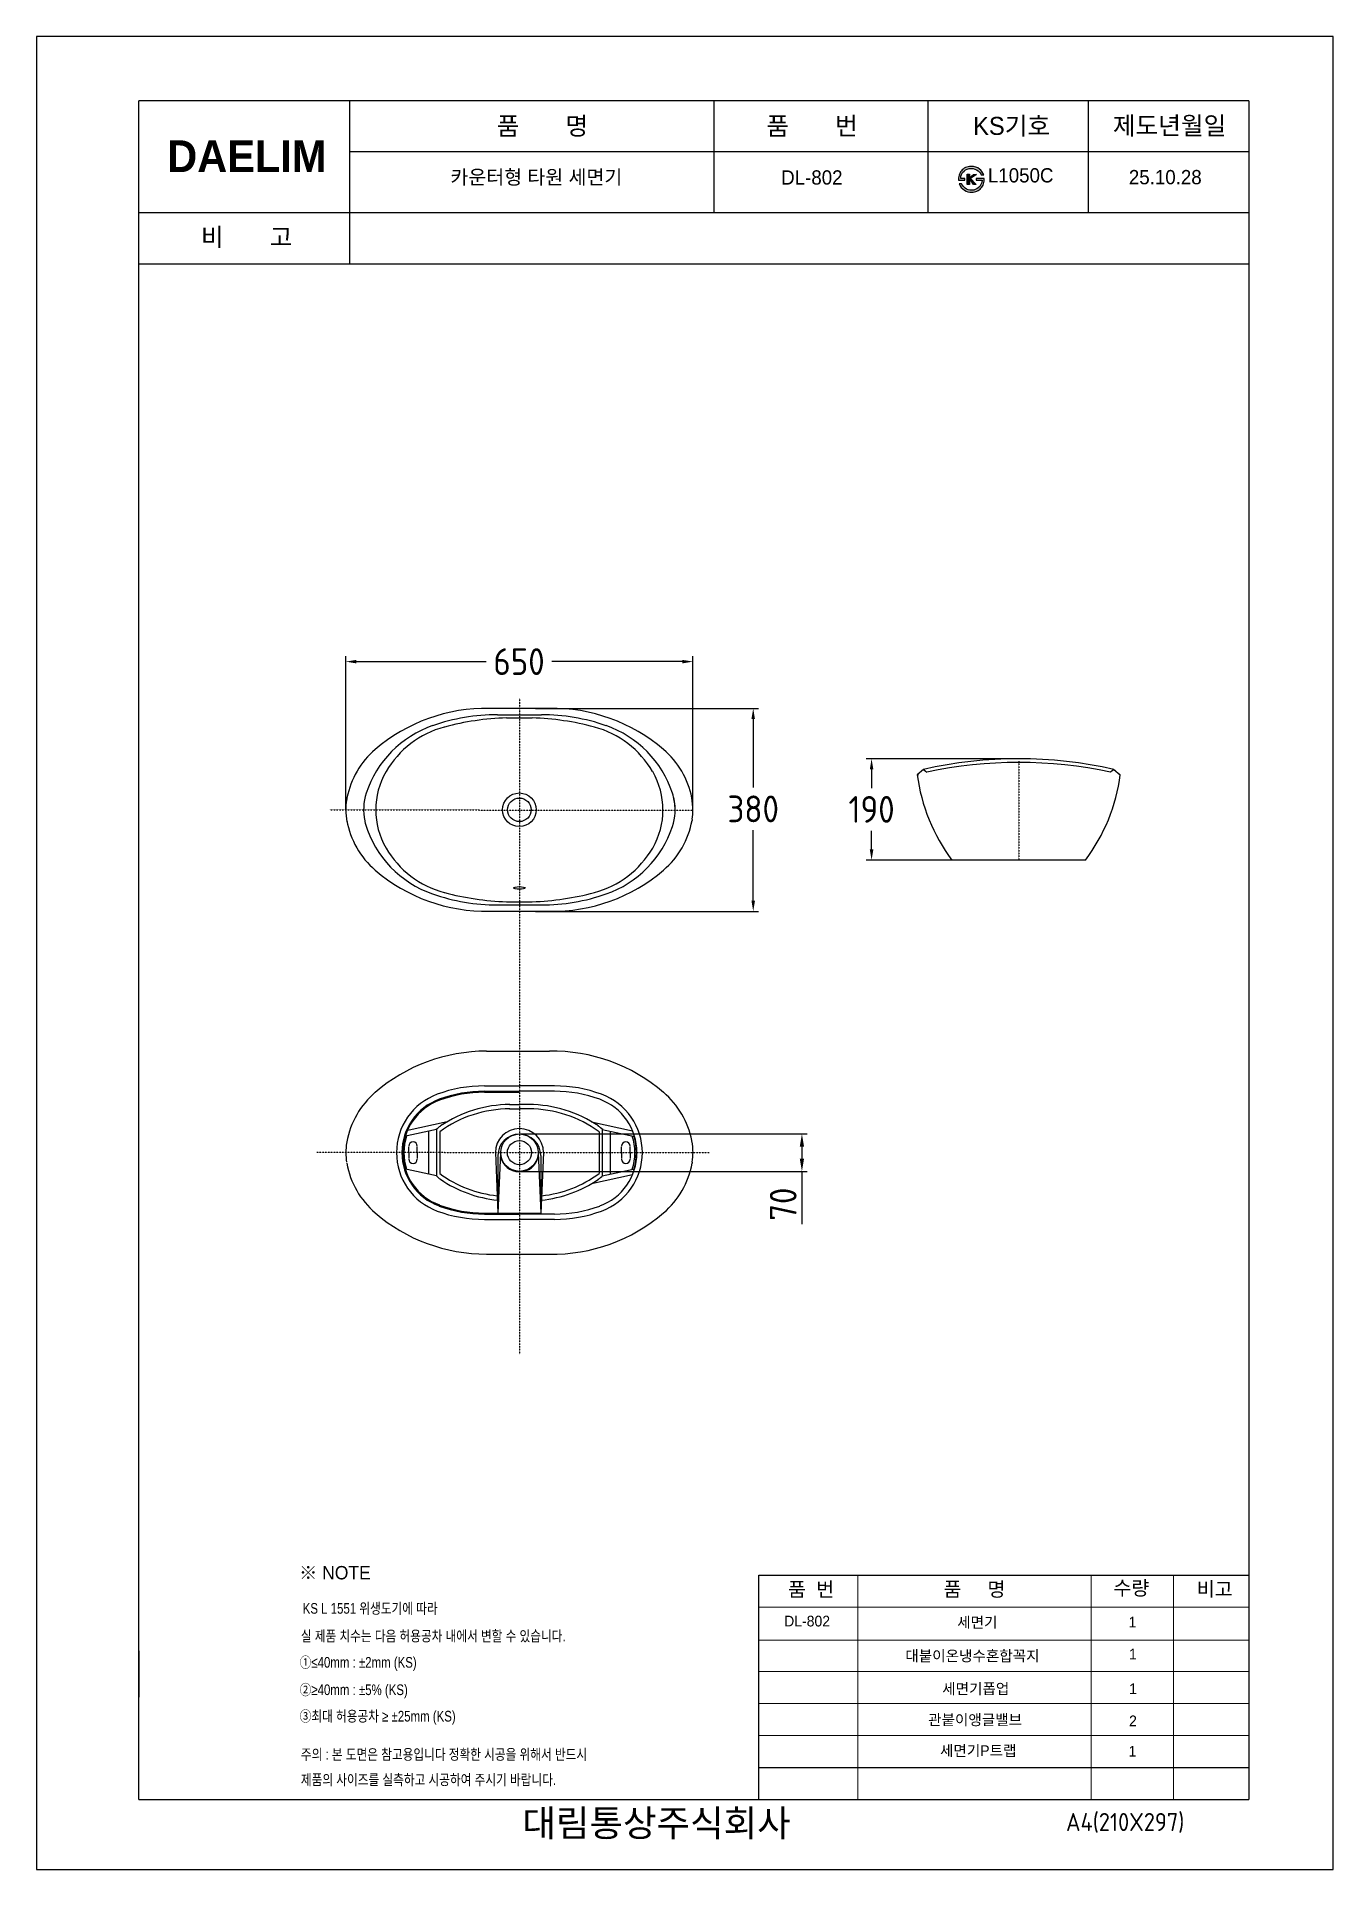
# Model space of a CAD drawing. Header units: millimetres. Extents: x 2401 to 4826, y 45 to 3475.
import ezdxf
from ezdxf.lldxf.tags import DXFTag

# ---------------------------------------------------------------- set-up
doc = ezdxf.new("R2010")
doc.units = ezdxf.units.MM
doc.header["$LTSCALE"] = 0.2
doc.linetypes.add('ACAD_ISO02W100', pattern=[15, 12, -3])
doc.linetypes.add('DASHED2', pattern=[0.375, 0.25, -0.125])
for name, color, linetype in [('2', 2, 'HIDDEN'), ('Duongtam', 1, 'Continuous'), ('Linemain', 7, 'Continuous'), ('netkhuat', 7, 'ACAD_ISO02W100'), ('SCALE', 4, 'Continuous'), ('YA', 7, 'Continuous')]:
    doc.layers.add(name, color=color, linetype=linetype)
doc.layers.add('DIM', color=3, linetype='Continuous', lineweight=15)
doc.layers.add('LINE', color=7, linetype='Continuous', lineweight=25)
doc.styles.add('h', font='', dxfattribs={"height": 28})
doc.styles.add('MtXpl_', font='')
doc.styles.get("Standard").update_dxf_attribs({"font": 'ISOCP.SHX', "bigfont": 'WHGTXT.SHX'})
doc.styles.add('굴림', font='')
doc.styles.add('스타일1', font='txt.shx', dxfattribs={"bigfont": 'ghs.shx'})
doc.styles.get('h').set_extended_font_data('Haansoft Batang')
doc.styles.get('MtXpl_').set_extended_font_data('Gulim')
doc.styles.get('굴림').set_extended_font_data('援대┝')
tags = doc.linetypes.add('HIDDEN', pattern=[9.525, 6.35, -3.175]).pattern_tags.tags
tags[6:7] = [DXFTag(74, 4), DXFTag(75, 0), DXFTag(340, '0'), DXFTag(46, 1.0), DXFTag(50, 0.0), DXFTag(44, 0.0), DXFTag(45, 0.0)]
tags[4:5] = [DXFTag(74, 4), DXFTag(75, 0), DXFTag(340, '0'), DXFTag(46, 1.0), DXFTag(50, 0.0), DXFTag(44, 0.0), DXFTag(45, 0.0)]
tags = doc.linetypes.add('PHANTOM2', pattern=[31.75, 15.875, -3.175, 3.175, -3.175, 3.175, -3.175]).pattern_tags.tags
tags[14:15] = [DXFTag(74, 4), DXFTag(75, 0), DXFTag(340, '0'), DXFTag(46, 1.0), DXFTag(50, 0.0), DXFTag(44, 0.0), DXFTag(45, 0.0)]
tags[12:13] = [DXFTag(74, 4), DXFTag(75, 0), DXFTag(340, '0'), DXFTag(46, 1.0), DXFTag(50, 0.0), DXFTag(44, 0.0), DXFTag(45, 0.0)]
tags[10:11] = [DXFTag(74, 4), DXFTag(75, 0), DXFTag(340, '0'), DXFTag(46, 1.0), DXFTag(50, 0.0), DXFTag(44, 0.0), DXFTag(45, 0.0)]
tags[8:9] = [DXFTag(74, 4), DXFTag(75, 0), DXFTag(340, '0'), DXFTag(46, 1.0), DXFTag(50, 0.0), DXFTag(44, 0.0), DXFTag(45, 0.0)]
tags[6:7] = [DXFTag(74, 4), DXFTag(75, 0), DXFTag(340, '0'), DXFTag(46, 1.0), DXFTag(50, 0.0), DXFTag(44, 0.0), DXFTag(45, 0.0)]
tags[4:5] = [DXFTag(74, 4), DXFTag(75, 0), DXFTag(340, '0'), DXFTag(46, 1.0), DXFTag(50, 0.0), DXFTag(44, 0.0), DXFTag(45, 0.0)]
doc.dimstyles.new('AM_ISO$0', dxfattribs={"dimtxt": 28, "dimasz": 24, "dimexe": 10, "dimexo": 0, "dimgap": 10, "dimtad": 1, "dimdec": 0, "dimdsep": 46, "dimtxsty": 'h', "dimcen": -5, "dimclrd": 256, "dimclre": 256, "dimclrt": 256, "dimadec": 0, "dimazin": 2, "dimtp": 0.1, "dimtm": 0.1, "dimtfac": 0.71, "dimtdec": 0, "dimtmove": 0, "dimatfit": 3, "dimfxl": 0, "dimlwd": -1, "dimlwe": -1, "dimarcsym": 0})
doc.dimstyles.get("Standard").update_dxf_attribs({"dimscale": 10, "dimtxt": 3, "dimasz": 2, "dimexe": 1, "dimexo": 0, "dimgap": 1, "dimtad": 0, "dimtih": 1, "dimtoh": 1, "dimdec": 0, "dimdsep": 46, "dimtxsty": 'Standard', "dimcen": 2, "dimadec": 0, "dimazin": 0, "dimtfac": 1, "dimtdec": 4, "dimtmove": 0, "dimatfit": 3, "dimfxl": 0, "dimtolj": 1, "dimtzin": 0, "dimarcsym": 0})

# ---------------------------------------------------------------- blocks, each defined once
blk = doc.blocks.new('*D13')
at = {"layer": 'Defpoints', "color": 0}
for p in [(3628.4, 2305.7), (2978.9, 2028.3), (3628.4, 2028.3)]:
    blk.add_point(p, dxfattribs=at)
at = {"layer": 'SCALE', "color": 0, "lineweight": -2}
for p, q in [((2978.9, 2028.3), (2978.9, 2315.7)), ((2998.9, 2305.7), (3241.5, 2305.7)), ((3608.4, 2305.7), (3364.6, 2305.7)), ((3628.4, 2028.3), (3628.4, 2315.7))]:
    blk.add_line(p, q, dxfattribs=at)
at = {"layer": 'SCALE', "color": 0}
for points in [[(2998.9, 2309), (2998.9, 2302.4), (2978.9, 2305.7)], [(3608.4, 2309), (3608.4, 2302.4), (3628.4, 2305.7)]]:
    blk.add_solid(points, dxfattribs=at)
at = {"layer": 'SCALE', "color": 0, "insert": (3303, 2305.7), "char_height": 50, "attachment_point": 5}
blk.add_mtext('\\A1;650', dxfattribs=at)
blk = doc.blocks.new('*D14')
at = {"layer": 'Defpoints', "color": 0}
for p in [(3333.7, 2218.1), (3333.8, 1838.2), (3741.1, 1838.2)]:
    blk.add_point(p, dxfattribs=at)
at = {"layer": 'SCALE', "color": 0, "lineweight": -2}
for p, q in [((3333.7, 2218.1), (3751.1, 2218.1)), ((3741.1, 2198.1), (3741.1, 2070)), ((3741.1, 1858.2), (3741.1, 1990)), ((3333.8, 1838.2), (3751.1, 1838.2))]:
    blk.add_line(p, q, dxfattribs=at)
at = {"layer": 'SCALE', "color": 0}
for points in [[(3737.8, 2198.1), (3744.4, 2198.1), (3741.1, 2218.1)], [(3737.8, 1858.2), (3744.4, 1858.2), (3741.1, 1838.2)]]:
    blk.add_solid(points, dxfattribs=at)
at = {"layer": 'SCALE', "color": 0, "insert": (3741.1, 2030), "char_height": 50, "attachment_point": 5}
blk.add_mtext('\\A1;380', dxfattribs=at)
blk = doc.blocks.new('*D15')
at = {"layer": 'Defpoints', "color": 0}
for p in [(4237.7, 2124), (3962.5, 1934.1), (4184.3, 1934.1)]:
    blk.add_point(p, dxfattribs=at)
at = {"layer": 'SCALE', "color": 0, "lineweight": -2}
for p, q in [((4237.7, 2124), (3952.5, 2124)), ((3962.5, 2104), (3962.5, 2069.1)), ((3962.5, 1954.1), (3962.5, 1989.1)), ((4184.3, 1934.1), (3952.5, 1934.1))]:
    blk.add_line(p, q, dxfattribs=at)
at = {"layer": 'SCALE', "color": 0}
for points in [[(3959.2, 2104), (3965.8, 2104), (3962.5, 2124)], [(3959.2, 1954.1), (3965.8, 1954.1), (3962.5, 1934.1)]]:
    blk.add_solid(points, dxfattribs=at)
at = {"layer": 'SCALE', "color": 0, "insert": (3962.5, 2029.1), "char_height": 50, "attachment_point": 5}
blk.add_mtext('\\A1;190', dxfattribs=at)
blk = doc.blocks.new('*D16')
at = {"layer": 'Defpoints', "color": 0}
for p in [(3303.8, 1421.6), (3303.8, 1351.6), (3832.2, 1351.6)]:
    blk.add_point(p, dxfattribs=at)
at = {"layer": 'LINE', "linetype": 'ByBlock'}
for p, q in [((3303.8, 1421.6), (3842.2, 1421.6)), ((3832.2, 1397.6), (3832.2, 1375.6)), ((3303.8, 1351.6), (3842.2, 1351.6)), ((3832.2, 1351.6), (3832.2, 1252.6))]:
    blk.add_line(p, q, dxfattribs=at)
at = {"layer": 'LINE'}
for points in [[(3828.2, 1397.6), (3836.2, 1397.6), (3832.2, 1421.6)], [(3828.2, 1375.6), (3836.2, 1375.6), (3832.2, 1351.6)]]:
    blk.add_solid(points, dxfattribs=at)
at = {"layer": 'LINE', "insert": (3797.2, 1290.1), "char_height": 50, "attachment_point": 5, "rotation": 90}
blk.add_mtext('70', dxfattribs=at)

msp = doc.modelspace()

# ---------------------------------------------------------------- hatches: boundary and pattern name
at = {"layer": 'DIM'}
h = msp.add_hatch(color=0, dxfattribs=at)
h.dxf.hatch_style = 1
edge = h.paths.add_edge_path()
edge.add_spline(control_points=[(4135.4, 3223.8), (4139, 3227.2), (4143.7, 3228.8), (4149.3, 3228.8)], knot_values=[9, 9, 9, 9, 10, 10, 10, 10], degree=3, periodic=0)
edge.add_spline(control_points=[(4149.3, 3228.8), (4154, 3228.8), (4158.1, 3227.4), (4161.8, 3224.5)], knot_values=[8, 8, 8, 8, 9, 9, 9, 9], degree=3, periodic=0)
edge.add_spline(control_points=[(4161.8, 3224.5), (4164.8, 3222.1), (4166.7, 3219.5), (4167.6, 3216.7)], knot_values=[7, 7, 7, 7, 8, 8, 8, 8], degree=3, periodic=0)
edge.add_spline(control_points=[(4167.6, 3216.7), (4167.6, 3216.7), (4172.3, 3216.7), (4172.3, 3216.7)], knot_values=[6.00001, 6.00001, 6.00001, 6.00001, 7, 7, 7, 7], degree=3, periodic=0)
edge.add_spline(control_points=[(4172.3, 3216.7), (4170.5, 3221.2), (4167.9, 3224.8), (4164.5, 3227.5)], knot_values=[5, 5, 5, 5, 6, 6, 6, 6], degree=3, periodic=0)
edge.add_spline(control_points=[(4164.5, 3227.5), (4160.2, 3230.8), (4155, 3232.5), (4148.9, 3232.6)], knot_values=[4, 4, 4, 4, 5, 5, 5, 5], degree=3, periodic=0)
edge.add_spline(control_points=[(4148.9, 3232.6), (4144.9, 3232.5), (4141.3, 3231.8), (4138.1, 3230.3)], knot_values=[3, 3, 3, 3, 4, 4, 4, 4], degree=3, periodic=0)
edge.add_spline(control_points=[(4138.1, 3230.3), (4135.1, 3228.9), (4132.6, 3226.9), (4130.5, 3224.3)], knot_values=[2, 2, 2, 2, 3, 3, 3, 3], degree=3, periodic=0)
edge.add_spline(control_points=[(4130.5, 3224.3), (4128.5, 3222), (4127.1, 3219.2), (4126.1, 3216.1)], knot_values=[1, 1, 1, 1, 2, 2, 2, 2], degree=3, periodic=0)
edge.add_spline(control_points=[(4126.1, 3216.1), (4125.2, 3213.1), (4124.9, 3209.9), (4125.1, 3206.6)], knot_values=[0, 0, 0, 0, 1, 1, 1, 1], degree=3, periodic=0)
edge.add_spline(control_points=[(4125.1, 3206.6), (4125.1, 3206.6), (4125.1, 3206.6), (4125.1, 3206.6), (4125.1, 3206.6), (4137, 3206.6), (4137, 3206.6), (4137, 3206.6), (4137, 3210.1), (4137, 3210.1), (4137, 3210.1), (4129.2, 3210.1), (4129.2, 3210.1)], knot_values=[11.00004, 11.00004, 11.00004, 11.00004, 12, 12, 12, 13, 13, 13, 14, 14, 14, 14.99996, 14.99996, 14.99996, 14.99996], degree=3, periodic=0)
edge.add_spline(control_points=[(4129.2, 3210.1), (4129.2, 3210.1), (4129.2, 3210.1), (4129.2, 3210.1)], knot_values=[11, 11, 11, 11, 11.00004, 11.00004, 11.00004, 11.00004], degree=3, periodic=0)
edge.add_spline(control_points=[(4129.2, 3210.1), (4129.5, 3215.8), (4131.6, 3220.3), (4135.4, 3223.8)], knot_values=[10, 10, 10, 10, 11, 11, 11, 11], degree=3, periodic=0)
h = msp.add_hatch(color=0, dxfattribs=at)
h.dxf.hatch_style = 1
edge = h.paths.add_edge_path()
edge.add_spline(control_points=[(4150.2, 3188.1), (4145.2, 3187.9), (4140.9, 3189.2), (4137.3, 3192)], knot_values=[8, 8, 8, 8, 9, 9, 9, 9], degree=3, periodic=0)
edge.add_spline(control_points=[(4137.3, 3192), (4134.8, 3193.9), (4132.7, 3196.6), (4130.9, 3200.1)], knot_values=[7, 7, 7, 7, 8, 8, 8, 8], degree=3, periodic=0)
edge.add_spline(control_points=[(4130.9, 3200.1), (4130.9, 3200.1), (4126.4, 3200.1), (4126.4, 3200.1)], knot_values=[6.00001, 6.00001, 6.00001, 6.00001, 7, 7, 7, 7], degree=3, periodic=0)
edge.add_spline(control_points=[(4126.4, 3200.1), (4128.5, 3194.8), (4131.7, 3190.8), (4136.1, 3188.1)], knot_values=[5, 5, 5, 5, 6, 6, 6, 6], degree=3, periodic=0)
edge.add_spline(control_points=[(4136.1, 3188.1), (4140.1, 3185.5), (4144.8, 3184.2), (4150.2, 3184.2)], knot_values=[4, 4, 4, 4, 5, 5, 5, 5], degree=3, periodic=0)
edge.add_spline(control_points=[(4150.2, 3184.2), (4153.5, 3184.2), (4156.6, 3184.9), (4159.6, 3186.3)], knot_values=[3, 3, 3, 3, 4, 4, 4, 4], degree=3, periodic=0)
edge.add_spline(control_points=[(4159.6, 3186.3), (4162.4, 3187.5), (4164.9, 3189.4), (4167, 3191.7)], knot_values=[2, 2, 2, 2, 3, 3, 3, 3], degree=3, periodic=0)
edge.add_spline(control_points=[(4167, 3191.7), (4169.2, 3194.1), (4170.8, 3196.9), (4171.8, 3200)], knot_values=[1, 1, 1, 1, 2, 2, 2, 2], degree=3, periodic=0)
edge.add_spline(control_points=[(4171.8, 3200), (4173, 3203.2), (4173.5, 3206.6), (4173.4, 3210.1)], knot_values=[0, 0, 0, 0, 1, 1, 1, 1], degree=3, periodic=0)
edge.add_spline(control_points=[(4173.4, 3210.1), (4173.4, 3210.1), (4173.4, 3210.1), (4173.4, 3210.1), (4173.4, 3210.1), (4158, 3210.1), (4158, 3210.1), (4158, 3210.1), (4158, 3206.6), (4158, 3206.6), (4158, 3206.6), (4169.2, 3206.6), (4169.2, 3206.6)], knot_values=[11.00004, 11.00004, 11.00004, 11.00004, 12, 12, 12, 13, 13, 13, 14, 14, 14, 14.99996, 14.99996, 14.99996, 14.99996], degree=3, periodic=0)
edge.add_spline(control_points=[(4169.2, 3206.6), (4169.2, 3206.6), (4169.2, 3206.6), (4169.2, 3206.6)], knot_values=[11, 11, 11, 11, 11.00004, 11.00004, 11.00004, 11.00004], degree=3, periodic=0)
edge.add_spline(control_points=[(4169.2, 3206.6), (4168.7, 3200.6), (4166.4, 3195.8), (4162.2, 3192.4)], knot_values=[10, 10, 10, 10, 11, 11, 11, 11], degree=3, periodic=0)
edge.add_spline(control_points=[(4162.2, 3192.4), (4158.7, 3189.6), (4154.7, 3188.1), (4150.2, 3188.1)], knot_values=[9, 9, 9, 9, 10, 10, 10, 10], degree=3, periodic=0)
h = msp.add_hatch(color=0, dxfattribs=at)
h.dxf.hatch_style = 1
h.paths.add_polyline_path([(4145.7, 3211.1), (4145.7, 3217.8), (4141.3, 3217.8), (4141.3, 3199), (4145.7, 3199), (4145.7, 3205.7), (4147.8, 3207.5), (4153.2, 3199), (4158.3, 3199), (4147.8, 3210.2), (4158.8, 3217.7), (4153, 3217.7)])

# ---------------------------------------------------------------- linework, layer by layer
at = {"layer": 'DIM', "color": 0}
for p, q in [((3937.1, 595.6), (3937.1, 175.6)), ((4373.1, 595.6), (4373.1, 175.6)), ((4527.1, 595.6), (4527.1, 175.6)), ((3751.6, 535.6), (4668.1, 535.6)), ((3751.6, 473.8), (4668.1, 473.8)), ((3751.6, 415.6), (4668.1, 415.6)), ((3751.6, 355.6), (4668.1, 355.6)), ((3751.6, 295.6), (4668.1, 295.6))]:
    msp.add_line(p, q, dxfattribs=at)
at = {"layer": 'Duongtam', "color": 0, "linetype": 'DASHED2'}
for p, q in [((3303.7, 2237.3), (3303.8, 1009.3)), ((4237.7, 2119.1), (4237.7, 1934.1)), ((2948.9, 2028.3), (3628.4, 2027.5)), ((2924.7, 1387.5), (3658.6, 1386.6))]:
    msp.add_line(p, q, dxfattribs=at)
at = {"layer": 'Linemain', "color": 0}
for p, q in [((3242.4, 2218.3), (3359.8, 2218.3)), ((3262.6, 2206.3), (3344.8, 2206.3)), ((3279.6, 2200.3), (3327.7, 2200.3)), ((4059.7, 2104), (4047.7, 2094)), ((4059.7, 2104), (4065.7, 2099)), ((4415.7, 2104), (4409.7, 2099)), ((4415.7, 2104), (4427.7, 2094)), ((3627, 2010.5), (3626.6, 2008.4)), ((4362.7, 1934.1), (4112.7, 1934.1)), ((4160.7, 1934.1), (4152.7, 1934.1)), ((3279.6, 1856.3), (3327.7, 1856.3)), ((3242.4, 1838.3), (3359.8, 1838.4)), ((3251.7, 1838.3), (3355.9, 1838.3)), ((3262.6, 1850.3), (3344.8, 1850.3)), ((3242.4, 1576.6), (3359.9, 1576.6)), ((3238.2, 1511.6), (3303.8, 1511.6)), ((3369.3, 1511.6), (3303.8, 1511.6)), ((3238.2, 1501.6), (3303.8, 1501.6)), ((3238.2, 1499.6), (3303.8, 1499.6)), ((3285.2, 1476.6), (3303.8, 1476.6)), ((3369.3, 1501.6), (3303.8, 1501.6)), ((3322.4, 1476.6), (3303.8, 1476.6)), ((3168.7, 1444.5), (3092, 1427.7)), ((3285.2, 1468.6), (3303.8, 1468.6)), ((3322.4, 1468.6), (3303.8, 1468.6)), ((3438.9, 1444.5), (3515.5, 1427.7)), ((3148.8, 1429.9), (3088.1, 1416.6)), ((3133.8, 1426.6), (3133.8, 1346.6)), ((3154.8, 1425.8), (3154.8, 1347.5)), ((3452.8, 1425.8), (3452.8, 1347.5)), ((3458.8, 1429.9), (3519.4, 1416.6)), ((3473.8, 1426.6), (3473.8, 1346.6)), ((3096.7, 1386.6), (3096.7, 1397.6)), ((3096.7, 1386.6), (3096.7, 1375.6)), ((3112.7, 1386.6), (3112.7, 1397.6)), ((3112.7, 1386.6), (3112.7, 1375.6)), ((3258.8, 1386.6), (3263.6, 1273.6)), ((3268.6, 1386.2), (3263.6, 1273.6)), ((3263.6, 1381.2), (3263.6, 1273.6)), ((3338.6, 1386.2), (3343.6, 1273.6)), ((3348.8, 1386.6), (3343.6, 1273.4)), ((3343.6, 1381.2), (3343.6, 1273.6)), ((3494.8, 1386.6), (3494.8, 1397.6)), ((3494.8, 1386.6), (3494.8, 1375.6)), ((3510.8, 1386.6), (3510.8, 1397.6)), ((3510.8, 1386.6), (3510.8, 1375.6)), ((3148.8, 1343.3), (3088.1, 1356.6)), ((3438.9, 1328.8), (3515.5, 1345.5)), ((3458.8, 1343.3), (3519.4, 1356.6)), ((3627.1, 1368.8), (3626.7, 1366.7)), ((3238.2, 1273.6), (3343.6, 1273.6)), ((3238.2, 1271.6), (3303.8, 1271.6)), ((3369.3, 1271.6), (3303.8, 1271.6)), ((3238.2, 1261.6), (3303.8, 1261.6)), ((3369.3, 1261.6), (3303.8, 1261.6)), ((3242.4, 1196.6), (3356, 1196.6)), ((3251.8, 1196.6), (3359.9, 1196.7))]:
    msp.add_line(p, q, dxfattribs=at)
for centre, radius in [((3303.7, 2028.3), 31.5), ((3303.7, 2028.3), 22), ((3303.8, 1386.6), 35), ((3303.8, 1386.6), 22.5)]:
    msp.add_circle(centre, radius, dxfattribs=at)
for centre, radius, start, end in [((3242.4, 1898.3), 320, 89.0749, 130.6274), ((3262.6, 1838.3), 368, 90, 109.2373), ((3295.4, 1690.6), 510, 91.7666, 105.0031), ((3312, 1690.6), 510, 74.9969, 88.2334), ((3344.8, 1838.3), 368, 70.7627, 90), ((3365, 1898.3), 320, 49.3726, 90.9251), ((3207.2, 1997), 200, 109.2373, 161.7102), ((3209.9, 2009.3), 180, 105.0031, 149.8269), ((3397.4, 2009.3), 180, 30.1731, 74.9969), ((3400.1, 1997), 200, 18.2898, 70.7627), ((3138.2, 2019.8), 160, 130.6274, 168.8377), ((3469.2, 2019.8), 160, 11.1623, 49.3726), ((3177.2, 2028.3), 142.2, 149.8269, 210.1687), ((3177.2, 2028.3), 142.2, 149.8269, 210.1687), ((3430.1, 2028.3), 142.2, 329.8313, 30.1731), ((4390.9, 2140.3), 346.3, 187.6958, 216.5565), ((4055.4, 2091), 7.22, 134.9188, 176.5617), ((4059.7, 2098.8), 4, 50.1944, 129.8056), ((4237.7, 1322.3), 801.7, 77.172, 102.828), ((4237.7, 1287.7), 829.3, 78.0304, 101.9696), ((4084.6, 2140.3), 346.3, 323.4435, 352.3042), ((4415.7, 2098.8), 4, 50.1944, 129.8056), ((4422.3, 2091.9), 5, 350.3594, 50.1944), ((3112.3, 2028.3), 100, 161.7102, 192.0232), ((3495.1, 2028.3), 100, 359.9991, 18.2898), ((3098.9, 2027.5), 120, 171.0635, 179.6071), ((3098.9, 2029.2), 120, 180.3929, 191.1623), ((3087.7, 2029.5), 108.6, 168.7204, 171.1808), ((3495.1, 2028.3), 100, 341.7102, 12.0232), ((3508.4, 2027.5), 120, 0, 11.1623), ((3508.4, 2029.2), 120, 351.0645, 0.001), ((3138.2, 2036.9), 160, 190.2534, 229.3726), ((3164.8, 2039.5), 153.7, 192.0232, 194.2528), ((3207.2, 2059.7), 200, 196.8632, 250.7627), ((3400.1, 2059.7), 200, 289.2373, 341.7102), ((3469.2, 2036.9), 160, 310.6274, 349.7466), ((3209.9, 2047.3), 180, 210.1687, 254.9972), ((3397.4, 2047.3), 180, 285.0028, 329.8313), ((3242.4, 2158.3), 320, 229.3726, 270.9251), ((3365, 2158.3), 320, 269.0749, 310.6274), ((3262.6, 2218.3), 368, 250.7627, 270), ((3295.4, 2366.1), 510, 254.9969, 268.2334), ((3312, 2366.1), 510, 271.7666, 285.0031), ((3344.8, 2218.3), 368, 270, 289.2373), ((3242.4, 1256.6), 320, 90, 130.6274), ((3365.1, 1256.6), 320, 49.3726, 90.9251), ((3238.2, 1256.6), 255, 90, 110.2524), ((3369.3, 1256.6), 255, 69.7476, 90), ((3138.3, 1378.1), 160, 130.6274, 169.7466), ((3190.2, 1386.6), 116.4, 110.2524, 249.7476), ((3190.2, 1386.6), 106.4, 110.2524, 249.7476), ((3190.2, 1386.6), 104.4, 110.2524, 249.7476), ((3238.2, 1256.6), 245, 90, 110.2524), ((3238.2, 1256.6), 243, 90, 110.2524), ((3285.9, 1246.6), 230, 90, 124.3396), ((3321.7, 1246.6), 230, 55.6604, 90), ((3369.3, 1256.6), 245, 69.7476, 90), ((3417.3, 1386.6), 106.4, 290.2524, 69.7476), ((3417.3, 1386.6), 116.4, 290.2524, 69.7476), ((3469.3, 1378.1), 160, 11.1623, 49.3726), ((3285.9, 1246.6), 222, 90, 126.1976), ((3321.7, 1246.6), 222, 53.8024, 90), ((3164.9, 1375.5), 186.7, 170.4117, 171.0635), ((3104.7, 1398.6), 8, 0, 180), ((3190.2, 1386.6), 60.4, 124.3396, 134.5296), ((3303.8, 1386.6), 45, 0, 180), ((3303.6, 1381.2), 40, 0, 180), ((3417.3, 1386.6), 60.4, 45.4704, 55.6604), ((3502.8, 1398.6), 8, 0, 180), ((3508.5, 1385.8), 120, 0, 11.1623), ((3099, 1385.8), 120, 171.0635, 179.6071), ((3099, 1387.5), 120, 180.3929, 188.9365), ((3104.7, 1374.6), 8, 180, 0), ((3303.8, 1386.6), 36, 190.4565, 347.8257), ((3502.8, 1374.6), 8, 180, 0), ((3508.5, 1387.5), 120, 351.0645, 0.001), ((3138.3, 1395.2), 160, 190.2534, 229.3726), ((3190.2, 1386.6), 60.4, 225.4704, 235.6604), ((3285.9, 1526.6), 222, 233.8024, 263.9349), ((3321.7, 1526.6), 222, 276.0651, 306.1976), ((3417.3, 1386.6), 60.4, 304.3396, 314.5296), ((3469.3, 1395.2), 160, 310.6274, 349.7466), ((3285.9, 1526.6), 230, 235.6604, 264.2381), ((3321.7, 1526.6), 230, 275.7619, 304.3396), ((3242.4, 1516.6), 320, 229.3726, 270), ((3238.2, 1516.6), 255, 249.7476, 270), ((3238.2, 1516.6), 245, 249.7476, 270), ((3238.2, 1516.6), 243, 249.7476, 270), ((3365.1, 1516.6), 320, 269.0749, 310.6274), ((3369.3, 1516.6), 245, 270, 290.2524), ((3369.3, 1516.6), 255, 270, 290.2524)]:
    msp.add_arc(centre, radius, start, end, dxfattribs=at)
msp.add_ellipse((3303.7, 1882), major_axis=(-10.8, 0), ratio=0.232282, dxfattribs=at)
at = {"layer": 'netkhuat', "color": 0, "linetype": 'PHANTOM2'}
for p, q in [((3148.8, 1430.6), (3148.8, 1342.7)), ((3458.8, 1430.6), (3458.8, 1342.7))]:
    msp.add_line(p, q, dxfattribs=at)
for centre, radius, start, end in [((3190.2, 1386.6), 105.4, 163.3301, 196.6699), ((3190.2, 1386.6), 102.4, 162.3948, 197.6052), ((3417.3, 1386.6), 102.4, 342.3948, 17.6052), ((3417.3, 1386.6), 105.4, 343.3301, 16.6699)]:
    msp.add_arc(centre, radius, start, end, dxfattribs=at)
at = {"layer": 'YA', "color": 7}
for p, q in [((4668.1, 3355.6), (2592.1, 3355.6)), ((2592.1, 2285.4), (2592.1, 3355.6)), ((2986.6, 3049.6), (2986.6, 3355.6)), ((3668.1, 3145.3), (3668.1, 3355.3)), ((4068.1, 3145.3), (4068.1, 3355.3)), ((4368.1, 3145.3), (4368.1, 3355.3)), ((4668.1, 3355.6), (4668.1, 175.6)), ((4668.1, 3259.6), (2986.6, 3259.6)), ((4668.1, 3259.6), (2986.6, 3259.6)), ((4668.1, 3145.6), (2592.1, 3145.6)), ((4668.1, 3049.6), (2592.1, 3049.6)), ((4668.1, 3049.6), (2592.1, 3049.6)), ((2592.1, 175.6), (2592.1, 2285.4)), ((3751.6, 595.6), (4668.1, 595.6)), ((3751.6, 175.6), (3751.6, 595.6)), ((2592.1, 454.1), (2592.1, 367.6)), ((3751.6, 235.6), (4668.1, 235.6)), ((2592.1, 175.6), (4668.1, 175.6))]:
    msp.add_line(p, q, dxfattribs=at)
at = {"layer": 'YA', "color": 0}
msp.add_lwpolyline([(2400.7, 45.1), (4826.2, 45.1), (4826.2, 3475.5), (2400.7, 3475.5)], close=True, dxfattribs=at)
at = {"layer": 'YA', "color": 7}
msp.add_lwpolyline([(4145.7, 3211.1), (4153, 3217.7), (4158.8, 3217.7), (4147.8, 3210.2), (4158.3, 3199), (4153.2, 3199), (4147.8, 3207.5), (4145.7, 3205.7), (4145.7, 3199), (4141.3, 3199), (4141.3, 3217.8), (4145.7, 3217.8), (4145.7, 3211.1)], close=True, dxfattribs=at)
for points in [[(4125.1, 3206.6), (4124.9, 3209.9), (4125.2, 3213.1), (4126.1, 3216.1), (4127.1, 3219.2), (4128.5, 3222), (4130.5, 3224.3), (4132.6, 3226.9), (4135.1, 3228.9), (4138.1, 3230.3), (4141.3, 3231.8), (4144.9, 3232.5), (4148.9, 3232.6), (4155, 3232.5), (4160.2, 3230.8), (4164.5, 3227.5), (4167.9, 3224.8), (4170.5, 3221.2), (4172.3, 3216.7), (4172.3, 3216.7), (4167.6, 3216.7), (4167.6, 3216.7), (4166.7, 3219.5), (4164.8, 3222.1), (4161.8, 3224.5), (4158.1, 3227.4), (4154, 3228.8), (4149.3, 3228.8), (4143.7, 3228.8), (4139, 3227.2), (4135.4, 3223.8), (4131.6, 3220.3), (4129.5, 3215.8), (4129.2, 3210.1), (4129.2, 3210.1), (4137, 3210.1), (4137, 3210.1), (4137, 3210.1), (4137, 3206.6), (4137, 3206.6), (4137, 3206.6), (4125.1, 3206.6), (4125.1, 3206.6), (4125.1, 3206.6), (4125.1, 3206.6), (4125.1, 3206.6)], [(4173.4, 3210.1), (4173.5, 3206.6), (4173, 3203.2), (4171.8, 3200), (4170.8, 3196.9), (4169.2, 3194.1), (4167, 3191.7), (4164.9, 3189.4), (4162.4, 3187.5), (4159.6, 3186.3), (4156.6, 3184.9), (4153.5, 3184.2), (4150.2, 3184.2), (4144.8, 3184.2), (4140.1, 3185.5), (4136.1, 3188.1), (4131.7, 3190.8), (4128.5, 3194.8), (4126.4, 3200.1), (4126.4, 3200.1), (4130.9, 3200.1), (4130.9, 3200.1), (4132.7, 3196.6), (4134.8, 3193.9), (4137.3, 3192), (4140.9, 3189.2), (4145.2, 3187.9), (4150.2, 3188.1), (4154.7, 3188.1), (4158.7, 3189.6), (4162.2, 3192.4), (4166.4, 3195.8), (4168.7, 3200.6), (4169.2, 3206.6), (4169.2, 3206.6), (4158, 3206.6), (4158, 3206.6), (4158, 3206.6), (4158, 3210.1), (4158, 3210.1), (4158, 3210.1), (4173.4, 3210.1), (4173.4, 3210.1), (4173.4, 3210.1), (4173.4, 3210.1), (4173.4, 3210.1)]]:
    msp.add_open_spline(points, degree=3, knots=[0, 0, 0, 0, 1, 1, 1, 2, 2, 2, 3, 3, 3, 4, 4, 4, 5, 5, 5, 6, 6, 6, 7, 7, 7, 8, 8, 8, 9, 9, 9, 10, 10, 10, 11, 11, 11, 12, 12, 12, 13, 13, 13, 14, 14, 14, 15, 15, 15, 15], dxfattribs=at)

# ---------------------------------------------------------------- texts
at = {"color": 3, "style": '굴림', "width": 0.8}
for s, p in [('KS L 1551 위생도기에 따라', (2898.4, 523.6)), ('실 제품 치수는 다음 허용공차 내에서 변할 수 있습니다.', (2895, 471.9)), ('①≤40mm : ±2mm (KS)', (2892.7, 422.6)), ('②≥40mm : ±5%%% (KS)', (2892.7, 371.3)), ('③최대 허용공차 ≥ ±25mm (KS)', (2892.7, 321.8))]:
    msp.add_text(s, height=20, dxfattribs=at).set_placement(p)
at = {"color": 1, "style": '굴림', "width": 0.8}
for s, p in [('주의 : 본 도면은 참고용입니다 정확한 시공을 위해서 반드시', (2895, 250.3)), ('제품의 사이즈를 실측하고 시공하여 주시기 바랍니다.', (2895, 202.9))]:
    msp.add_text(s, height=20, dxfattribs=at).set_placement(p)
at = {"layer": '2', "style": 'MtXpl_'}
msp.add_text('※ NOTE', height=25, dxfattribs=at).set_placement((2891.6, 587.9))
at = {"layer": 'DIM', "color": 0, "attachment_point": 1, "style": '스타일1'}
for s, insert, char_height in [('{\\fGulim|b0|i0|c129|p50;품       명}', (3261.4, 3325.4), 33.819), ('{\\fGulim|b0|i0|c129|p50;품       번}', (3765.7, 3325.4), 33.819), ('{\\fGulim|b0|i0|c129|p50;KS기호}', (4152.5, 3325.4), 33.819), ('{\\fGulim|b0|i0|c129|p50;제도년월일}', (4413.9, 3325.9), 33.819), ('{\\fGulim|b0|i0|c129|p50;비       고}', (2708.1, 3117.1), 33.819), ('{\\fGulim|b0|i0|c129|p50;품  번}', (3806.1, 582.6), 26.746), ('{\\fGulim|b0|i0|c129|p50;품     명}', (4097.1, 582.8), 26.746), ('{\\fGulim|b0|i0|c129|p50;수량}', (4414.9, 585), 26.746), ('{\\fGulim|b0|i0|c129|p50;비고}', (4570.9, 583.1), 26.746), ('{\\fGulim|b0|i0|c129|p50;1\\P}', (4443.2, 517.9), 20), ('{\\fGulim|b0|i0|c129|p50;1\\P}', (4444.1, 458.1), 20), ('{\\fGulim|b0|i0|c129|p50;1\\P}', (4444.2, 393.1), 20), ('{\\fGulim|b0|i0|c129|p50;2\\P}', (4444.2, 333.1), 20), ('{\\fGulim|b0|i0|c129|p50;1\\P}', (4443.2, 276.1), 20)]:
    msp.add_mtext(s, dxfattribs=dict(at, insert=insert, char_height=char_height))
for s, insert, char_height, width in [('{\\fGulim|b0|i0|c129|p50; \\H0.79087x; 카운터형 타원 세면기}', (3152.7, 3225.9), 33.819, 702.697), ('{\\fGulim|b0|i0|c129|p50; \\H0.79087x; DL-802}', (3771.4, 3225.3), 33.819, 270.186), ('{\\fGulim|b0|i0|c129|p50;   \\H0.79087x;L1050C}', (4143.3, 3229.3), 33.819, 702.697), ('{\\fGulim|b0|i0|c129|p50; \\H0.79087x; 25.10.28}', (4421.8, 3225.9), 33.819, 270.186), ('{\\fGulim|b0|i0|c129|p50;DL-802}', (3799, 519.8), 20, 17), ('{\\fGulim|b0|i0|c129|p50;세면기}', (4122.7, 517.5), 20, 147), ('{\\fGulim|b0|i0|c129|p50;대붙이온냉수혼합꼭지}', (4025.7, 454.7), 20, 290), ('{\\fGulim|b0|i0|c129|p50;세면기폽업}', (4094.6, 393), 20, 315), ('{\\fGulim|b0|i0|c129|p50;관붙이앵글밸브}', (4068.3, 335), 20, 212), ('{\\fGulim|b0|i0|c129|p50;세면기P트랩}', (4090.5, 277.3), 20, 212), ('{\\fGulim|b0|i0|c129|p50;       대림통상주식회사\\P}', (3182.1, 156.8), 50, 1090)]:
    msp.add_mtext(s, dxfattribs=dict(at, insert=insert, char_height=char_height, width=width))
at = {"layer": 'YA', "color": 7}
msp.add_text('A4(210X297)', height=33.819, dxfattribs=at).set_placement((4326.1, 116.8))
at = {"layer": 'YA', "color": 7, "insert": (2644.9, 3281.4), "char_height": 59.437, "width": 290.871, "attachment_point": 1, "style": 'h'}
msp.add_mtext('{\\fHYGraphic-Medium|b1|i0|c129|p18;DAELIM}', dxfattribs=at)

# ---------------------------------------------------------------- dimensions: what is measured, and where the dimension line sits
at = {"layer": 'LINE', "color": 0}
dim = msp.add_linear_dim(base=(3832.2, 1351.6), p1=(3303.8, 1421.6), p2=(3303.8, 1351.6), angle=90, dimstyle='AM_ISO$0', override={"dimtxt": 50, "dimtxsty": 'Standard'}, dxfattribs=at)
dim.commit()
dim.dimension.update_dxf_attribs({"geometry": '*D16', "text_midpoint": (3797.2, 1290.1)})
at = {"layer": 'SCALE', "color": 0}
dim = msp.add_linear_dim(base=(3628.4333, 2305.6841), p1=(2978.9311, 2028.3416), p2=(3628.4333, 2028.3443), dimstyle='Standard', override={"dimtxt": 5, "dimgap": 1.5}, dxfattribs=at)
dim.commit()
dim.dimension.update_dxf_attribs({"geometry": '*D13', "text_midpoint": (3303.035, 2305.6841), "dimtype": 160})
dim = msp.add_linear_dim(base=(3741.1, 1838.2), p1=(3333.7, 2218.1), p2=(3333.8, 1838.2), angle=90, dimstyle='Standard', override={"dimtxt": 5, "dimgap": 1.5, "dimclrd": 0, "dimclre": 0, "dimclrt": 0}, dxfattribs=at)
dim.commit()
dim.dimension.update_dxf_attribs({"geometry": '*D14', "text_midpoint": (3741.1, 2030), "dimtype": 160})
dim = msp.add_linear_dim(base=(3962.5, 1934.1), p1=(4237.7, 2124), p2=(4184.3, 1934.1), angle=90, dimstyle='Standard', override={"dimtxt": 5, "dimgap": 1.5, "dimclrd": 0, "dimclre": 0, "dimclrt": 0}, dxfattribs=at)
dim.commit()
dim.dimension.update_dxf_attribs({"geometry": '*D15', "text_midpoint": (3962.5, 2029.1)})

doc.saveas('drawing.dxf')
